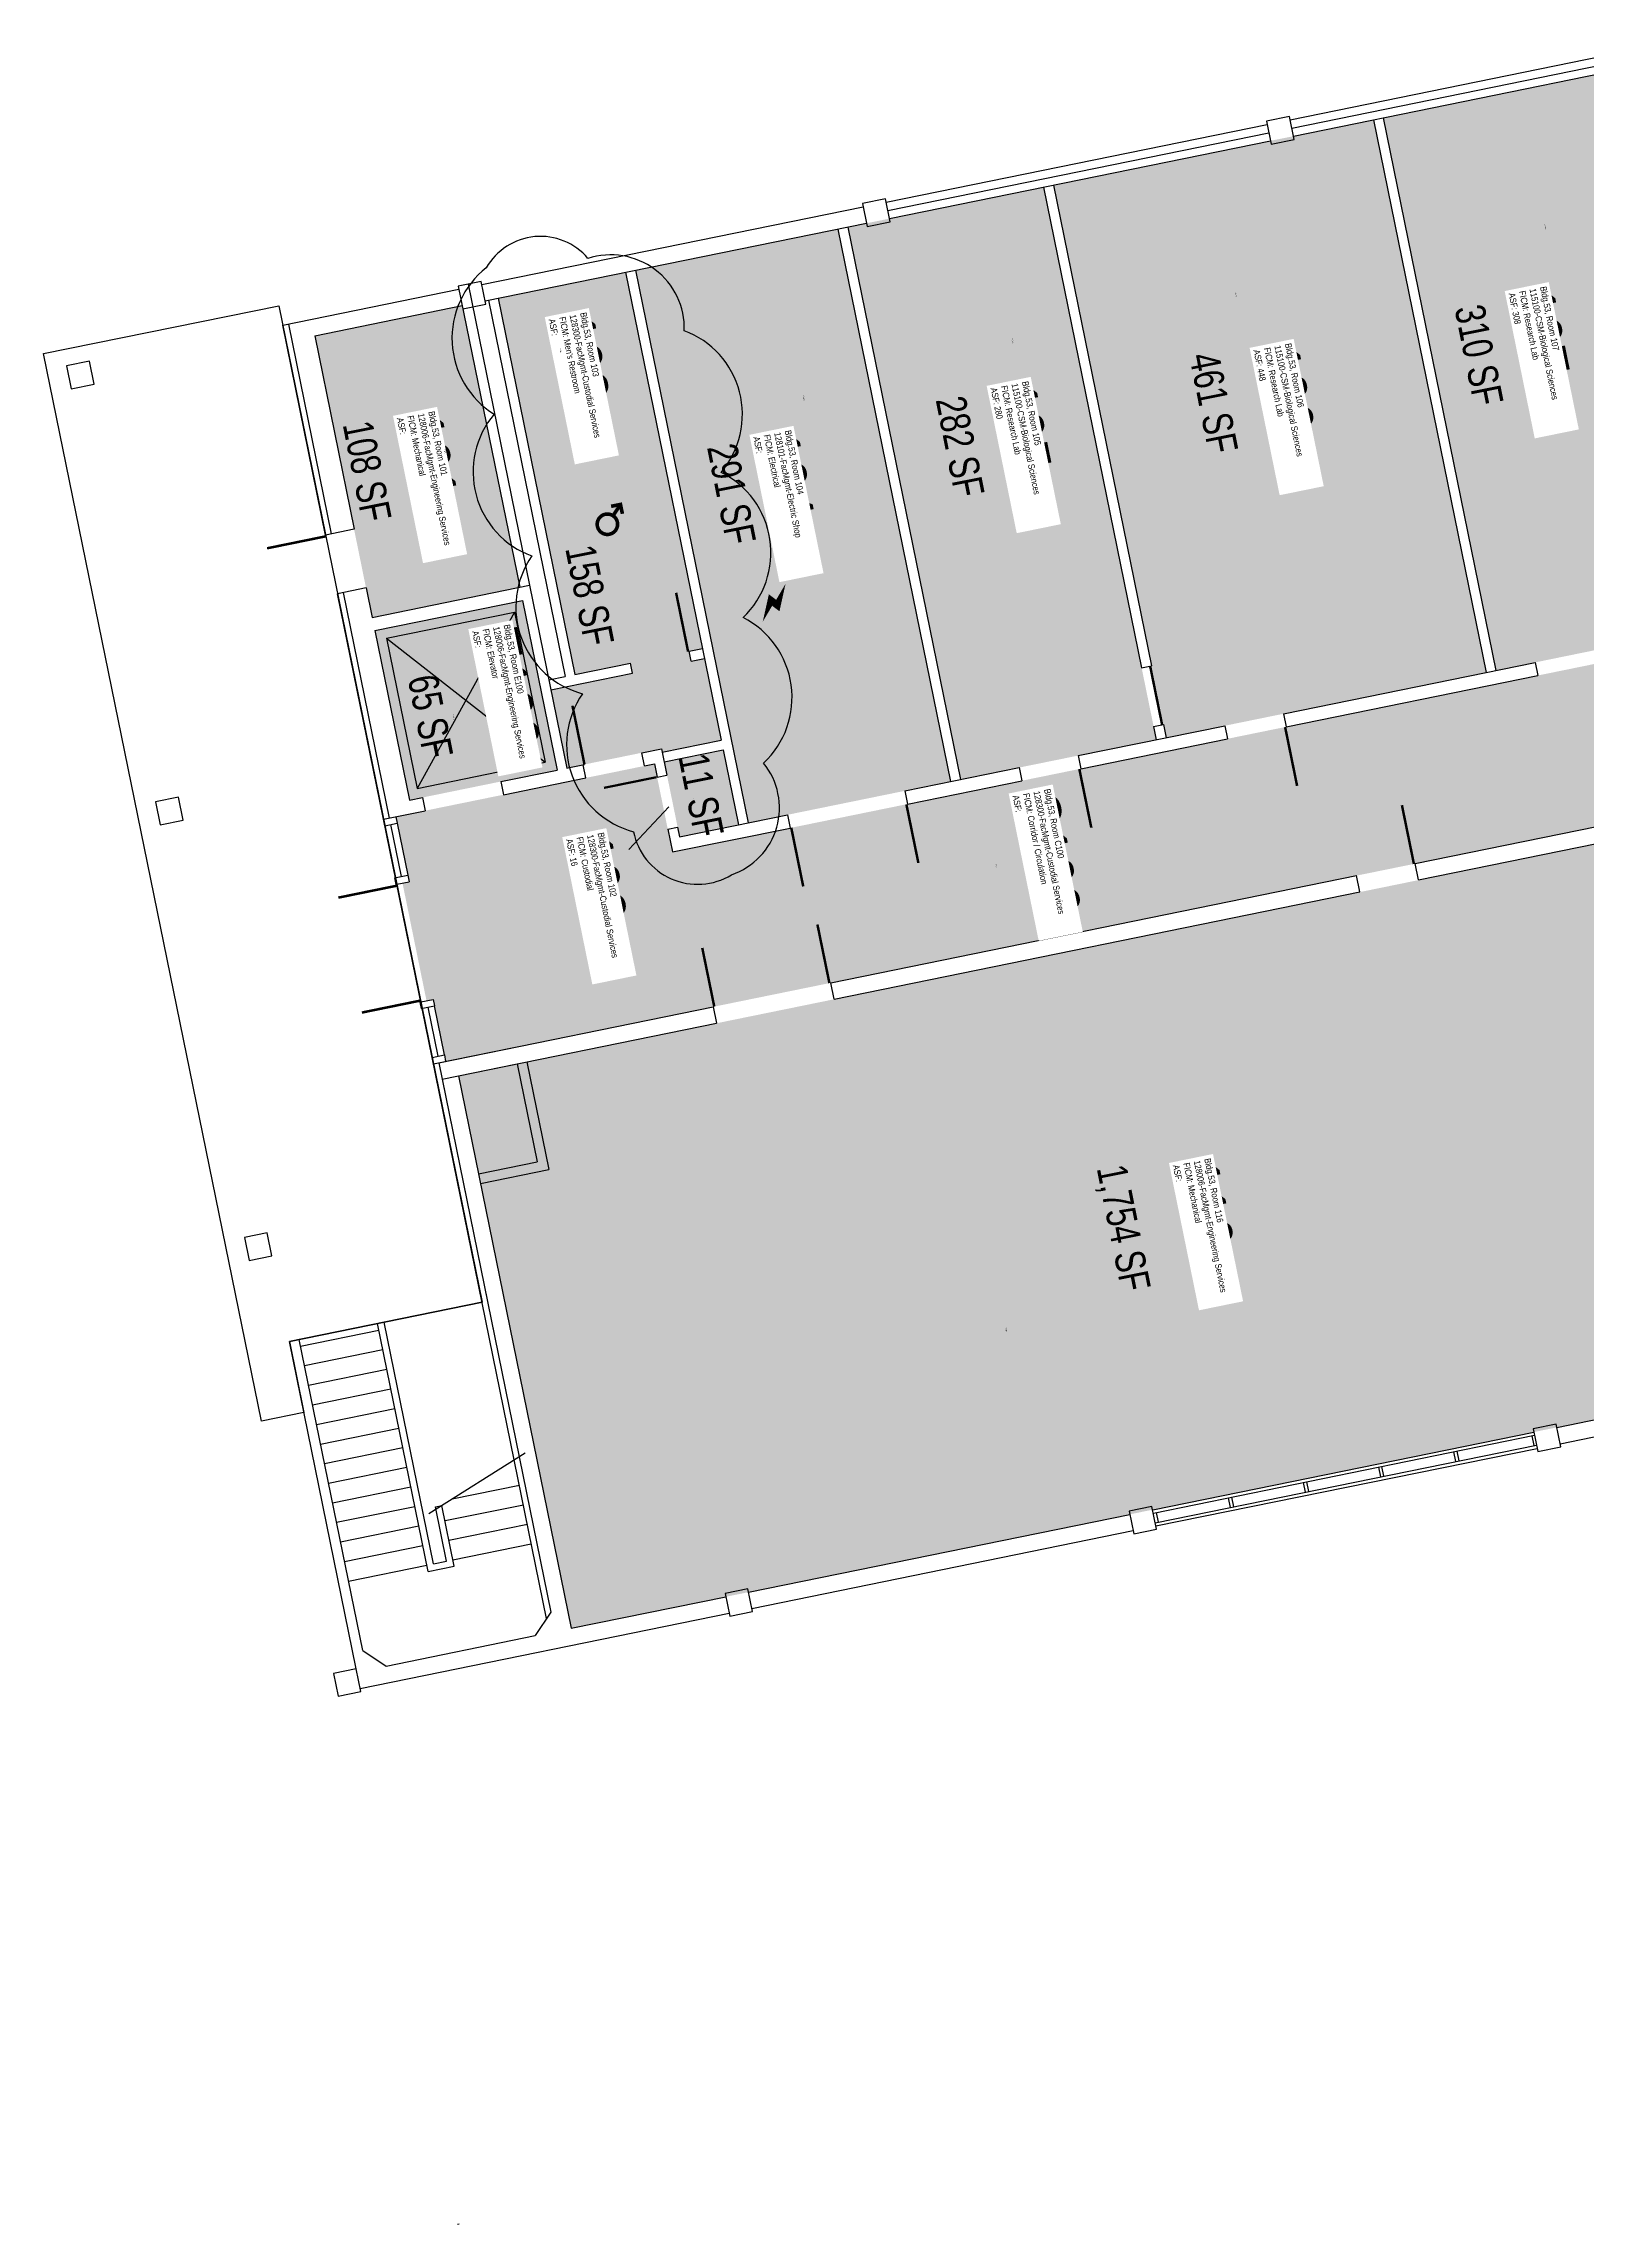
# Model space of a CAD drawing. Header units: inches. Extents: x 69216004 to 69218368, y 27679931 to 27681481.
# Drawn here: x 69216004 to 69216930, y 27679931 to 27681240 of the extents above; entities that cross this region are included whole.
import ezdxf
from ezdxf.enums import TextEntityAlignment as Align

# ---------------------------------------------------------------- set-up
doc = ezdxf.new("R2010")
doc.units = ezdxf.units.IN
doc.header["$LTSCALE"] = 10
doc.header["$MEASUREMENT"] = 0
doc.layers.get('0').update_dxf_attribs({"linetype": 'CONTINUOUS'})
for name, color, linetype in [('A-DOOR', 2, 'CONTINUOUS'), ('A-FLOR', 3, 'CONTINUOUS'), ('A-GLAZ', 1, 'CONTINUOUS'), ('A-IDEN-ICON', 4, 'CONTINUOUS'), ('A-IDEN-RNUM', 7, 'CONTINUOUS'), ('A-IDEN-SNUM', 4, 'CONTINUOUS'), ('A-IDEN-VNUM', 4, 'CONTINUOUS'), ('A-ROOF', 2, 'CONTINUOUS'), ('A-WALL', 5, 'CONTINUOUS'), ('AREA-TEXT', 3, 'CONTINUOUS'), ('Rooms-Category-Color', 7, 'CONTINUOUS'), ('Rooms-College-Color', 7, 'CONTINUOUS'), ('Rooms-Department-Color', 7, 'CONTINUOUS'), ('Rooms-Division-Color', 7, 'CONTINUOUS'), ('Rooms-Information', 7, 'CONTINUOUS')]:
    doc.layers.add(name, color=color, linetype=linetype)
doc.layers.add('A-REV', color=1, linetype='CONTINUOUS', true_color=0xff0000)
doc.styles.add('CP_AREA', font='arial.ttf', dxfattribs={"height": 15})
doc.styles.add('CP_ROOMSNUMBER', font='arial.ttf', dxfattribs={"height": 1})
doc.styles.add('CP_ROOMVNUMBER', font='arial.ttf', dxfattribs={"width": 0.85, "height": 0.075})

# ---------------------------------------------------------------- blocks, each defined once
blk = doc.blocks.new('CPMEN')
at = {"color": 0, "linetype": 'ByBlock', "const_width": 0.015}
blk.add_lwpolyline([(-0.0575, -0.02, 1), (0.0275, -0.02, 1)], format="xyb", close=True, dxfattribs=at)
for points in [[(0.055, 0.01), (0.055, 0.05), (0.015, 0.05)], [(0.0151, 0.0101), (0.055, 0.05)]]:
    blk.add_lwpolyline(points, dxfattribs=at)
blk = doc.blocks.new('CPELECT')
at = {"color": 0, "linetype": 'ByBlock'}
blk.add_lwpolyline([(0.0623, 0.0629, 0, 0.03, 0), (0.0105, -0.0168, 0.03, 0.03, 0), (-0.0105, 0.0068, 0.03, 0, 0), (-0.0623, -0.0729, 0.03, 0, 0)], format="xyseb", dxfattribs=at)

msp = doc.modelspace()

# ---------------------------------------------------------------- hatches: boundary and pattern name
at = {"layer": 'Rooms-Category-Color', "true_color": 0xe3f498}
for points in [[(69216937.1, 27681222.1), (69216807.7, 27681195.7), (69216875.4, 27680864), (69217004.7, 27680890.4)], [(69216801.9, 27681194.5), (69216753.9, 27681184.7), (69216740.1, 27681181.9), (69216609.8, 27681155.3), (69216677.5, 27680823.6), (69216869.5, 27680862.8)], [(69216603.9, 27681154.1), (69216511.4, 27681135.2), (69216497.6, 27681132.4), (69216486.4, 27681130.1), (69216554, 27680798.5), (69216671.6, 27680822.4)]]:
    msp.add_hatch(color=61, dxfattribs=at).paths.add_polyline_path(points)
at = {"layer": 'Rooms-Category-Color', "true_color": 0xadadad}
for points in [[(69216480.5, 27681128.9), (69216359, 27681104.2), (69216426.6, 27680772.5), (69216548.1, 27680797.3)], [(69218097.3, 27681105), (69217935.2, 27681072), (69216381.2, 27680755), (69216372, 27680800), (69216370.4, 27680807.9), (69216356.3, 27680805), (69216232.8, 27680779.8), (69216215.1, 27680776.2), (69216215.9, 27680772.3), (69216222.3, 27680741), (69216223.1, 27680737.1), (69216219.2, 27680736.3), (69216233.6, 27680665.7), (69216237.5, 27680666.5), (69216238.3, 27680662.6), (69216244.3, 27680633.2), (69216245.1, 27680629.3), (69218116.4, 27681011)], [(69216400.4, 27680871.2), (69216392.5, 27680869.6), (69216391.3, 27680875.5), (69216399.2, 27680877.1), (69216353.1, 27681103), (69216276.7, 27681087.4), (69216322.7, 27680861.5), (69216356, 27680868.3), (69216357.2, 27680862.4), (69216308.3, 27680852.4), (69216317.9, 27680805.4), (69216319.4, 27680805.7), (69216374.7, 27680817), (69216375.1, 27680815), (69216410.4, 27680822.2)], [(69216255.1, 27681083), (69216166.5, 27681064.9), (69216200.9, 27680895.8), (69216289.6, 27680913.9)], [(69216291.2, 27680906), (69216202.6, 27680887.9), (69216223.3, 27680786.1), (69216231.2, 27680787.7), (69216312, 27680804.2)], [(69216376.3, 27680809.1), (69216411.6, 27680816.3), (69216420.8, 27680771.3), (69216385.5, 27680764.1)], [(69216983.8, 27680769.7), (69216252.8, 27680620.6), (69216320.4, 27680289), (69216413.2, 27680307.9), (69216426.9, 27680310.7), (69216655.7, 27680357.4), (69216669.5, 27680360.2), (69216898.2, 27680406.8), (69216912, 27680409.6), (69217051.4, 27680438.1)]]:
    msp.add_hatch(color=253, dxfattribs=at).paths.add_polyline_path(points)
at = {"layer": 'Rooms-College-Color', "true_color": 0xffe090}
for points in [[(69216937.1, 27681222.1), (69216807.7, 27681195.7), (69216875.4, 27680864), (69217004.7, 27680890.4)], [(69216801.9, 27681194.5), (69216753.9, 27681184.7), (69216740.1, 27681181.9), (69216609.8, 27681155.3), (69216677.5, 27680823.6), (69216869.5, 27680862.8)], [(69216603.9, 27681154.1), (69216511.4, 27681135.2), (69216497.6, 27681132.4), (69216486.4, 27681130.1), (69216554, 27680798.5), (69216671.6, 27680822.4)], [(69216376.3, 27680809.1), (69216411.6, 27680816.3), (69216420.8, 27680771.3), (69216385.5, 27680764.1)]]:
    msp.add_hatch(color=41, dxfattribs=at).paths.add_polyline_path(points)
at = {"layer": 'Rooms-College-Color', "true_color": 0xadadad}
for points in [[(69216480.5, 27681128.9), (69216359, 27681104.2), (69216426.6, 27680772.5), (69216548.1, 27680797.3)], [(69218097.3, 27681105), (69217935.2, 27681072), (69216381.2, 27680755), (69216372, 27680800), (69216370.4, 27680807.9), (69216356.3, 27680805), (69216232.8, 27680779.8), (69216215.1, 27680776.2), (69216215.9, 27680772.3), (69216222.3, 27680741), (69216223.1, 27680737.1), (69216219.2, 27680736.3), (69216233.6, 27680665.7), (69216237.5, 27680666.5), (69216238.3, 27680662.6), (69216244.3, 27680633.2), (69216245.1, 27680629.3), (69218116.4, 27681011)], [(69216400.4, 27680871.2), (69216392.5, 27680869.6), (69216391.3, 27680875.5), (69216399.2, 27680877.1), (69216353.1, 27681103), (69216276.7, 27681087.4), (69216322.7, 27680861.5), (69216356, 27680868.3), (69216357.2, 27680862.4), (69216308.3, 27680852.4), (69216317.9, 27680805.4), (69216319.4, 27680805.7), (69216374.7, 27680817), (69216375.1, 27680815), (69216410.4, 27680822.2)], [(69216255.1, 27681083), (69216166.5, 27681064.9), (69216200.9, 27680895.8), (69216289.6, 27680913.9)], [(69216291.2, 27680906), (69216202.6, 27680887.9), (69216223.3, 27680786.1), (69216231.2, 27680787.7), (69216312, 27680804.2)], [(69216983.8, 27680769.7), (69216252.8, 27680620.6), (69216320.4, 27680289), (69216413.2, 27680307.9), (69216426.9, 27680310.7), (69216655.7, 27680357.4), (69216669.5, 27680360.2), (69216898.2, 27680406.8), (69216912, 27680409.6), (69217051.4, 27680438.1)]]:
    msp.add_hatch(color=253, dxfattribs=at).paths.add_polyline_path(points)
at = {"layer": 'Rooms-Department-Color', "true_color": 0xffe090}
for points in [[(69216937.1, 27681222.1), (69216807.7, 27681195.7), (69216875.4, 27680864), (69217004.7, 27680890.4)], [(69216801.9, 27681194.5), (69216753.9, 27681184.7), (69216740.1, 27681181.9), (69216609.8, 27681155.3), (69216677.5, 27680823.6), (69216869.5, 27680862.8)], [(69216603.9, 27681154.1), (69216511.4, 27681135.2), (69216497.6, 27681132.4), (69216486.4, 27681130.1), (69216554, 27680798.5), (69216671.6, 27680822.4)]]:
    msp.add_hatch(color=41, dxfattribs=at).paths.add_polyline_path(points)
at = {"layer": 'Rooms-Department-Color', "true_color": 0xacacac}
for points in [[(69216480.5, 27681128.9), (69216359, 27681104.2), (69216426.6, 27680772.5), (69216548.1, 27680797.3)], [(69218097.3, 27681105), (69217935.2, 27681072), (69216381.2, 27680755), (69216372, 27680800), (69216370.4, 27680807.9), (69216356.3, 27680805), (69216232.8, 27680779.8), (69216215.1, 27680776.2), (69216215.9, 27680772.3), (69216222.3, 27680741), (69216223.1, 27680737.1), (69216219.2, 27680736.3), (69216233.6, 27680665.7), (69216237.5, 27680666.5), (69216238.3, 27680662.6), (69216244.3, 27680633.2), (69216245.1, 27680629.3), (69218116.4, 27681011)], [(69216400.4, 27680871.2), (69216392.5, 27680869.6), (69216391.3, 27680875.5), (69216399.2, 27680877.1), (69216353.1, 27681103), (69216276.7, 27681087.4), (69216322.7, 27680861.5), (69216356, 27680868.3), (69216357.2, 27680862.4), (69216308.3, 27680852.4), (69216317.9, 27680805.4), (69216319.4, 27680805.7), (69216374.7, 27680817), (69216375.1, 27680815), (69216410.4, 27680822.2)], [(69216255.1, 27681083), (69216166.5, 27681064.9), (69216200.9, 27680895.8), (69216289.6, 27680913.9)], [(69216291.2, 27680906), (69216202.6, 27680887.9), (69216223.3, 27680786.1), (69216231.2, 27680787.7), (69216312, 27680804.2)], [(69216376.3, 27680809.1), (69216411.6, 27680816.3), (69216420.8, 27680771.3), (69216385.5, 27680764.1)], [(69216983.8, 27680769.7), (69216252.8, 27680620.6), (69216320.4, 27680289), (69216413.2, 27680307.9), (69216426.9, 27680310.7), (69216655.7, 27680357.4), (69216669.5, 27680360.2), (69216898.2, 27680406.8), (69216912, 27680409.6), (69217051.4, 27680438.1)]]:
    msp.add_hatch(color=253, dxfattribs=at).paths.add_polyline_path(points)
at = {"layer": 'Rooms-Division-Color', "true_color": 0xffe090}
for points in [[(69216937.1, 27681222.1), (69216807.7, 27681195.7), (69216875.4, 27680864), (69217004.7, 27680890.4)], [(69216801.9, 27681194.5), (69216753.9, 27681184.7), (69216740.1, 27681181.9), (69216609.8, 27681155.3), (69216677.5, 27680823.6), (69216869.5, 27680862.8)], [(69216603.9, 27681154.1), (69216511.4, 27681135.2), (69216497.6, 27681132.4), (69216486.4, 27681130.1), (69216554, 27680798.5), (69216671.6, 27680822.4)]]:
    msp.add_hatch(color=41, dxfattribs=at).paths.add_polyline_path(points)
at = {"layer": 'Rooms-Division-Color', "true_color": 0xadadad}
for points in [[(69216480.5, 27681128.9), (69216359, 27681104.2), (69216426.6, 27680772.5), (69216548.1, 27680797.3)], [(69218097.3, 27681105), (69217935.2, 27681072), (69216381.2, 27680755), (69216372, 27680800), (69216370.4, 27680807.9), (69216356.3, 27680805), (69216232.8, 27680779.8), (69216215.1, 27680776.2), (69216215.9, 27680772.3), (69216222.3, 27680741), (69216223.1, 27680737.1), (69216219.2, 27680736.3), (69216233.6, 27680665.7), (69216237.5, 27680666.5), (69216238.3, 27680662.6), (69216244.3, 27680633.2), (69216245.1, 27680629.3), (69218116.4, 27681011)], [(69216400.4, 27680871.2), (69216392.5, 27680869.6), (69216391.3, 27680875.5), (69216399.2, 27680877.1), (69216353.1, 27681103), (69216276.7, 27681087.4), (69216322.7, 27680861.5), (69216356, 27680868.3), (69216357.2, 27680862.4), (69216308.3, 27680852.4), (69216317.9, 27680805.4), (69216319.4, 27680805.7), (69216374.7, 27680817), (69216375.1, 27680815), (69216410.4, 27680822.2)], [(69216255.1, 27681083), (69216166.5, 27681064.9), (69216200.9, 27680895.8), (69216289.6, 27680913.9)], [(69216291.2, 27680906), (69216202.6, 27680887.9), (69216223.3, 27680786.1), (69216231.2, 27680787.7), (69216312, 27680804.2)], [(69216376.3, 27680809.1), (69216411.6, 27680816.3), (69216420.8, 27680771.3), (69216385.5, 27680764.1)], [(69216983.8, 27680769.7), (69216252.8, 27680620.6), (69216320.4, 27680289), (69216413.2, 27680307.9), (69216426.9, 27680310.7), (69216655.7, 27680357.4), (69216669.5, 27680360.2), (69216898.2, 27680406.8), (69216912, 27680409.6), (69217051.4, 27680438.1)]]:
    msp.add_hatch(color=253, dxfattribs=at).paths.add_polyline_path(points)

# ---------------------------------------------------------------- linework, layer by layer
at = {"layer": 'A-DOOR'}
for points in [[(69216173.2, 27680944.5, 1.5, 1.5, 0), (69216137.9, 27680937.3, 0, 0, 0), (69216137.8, 27680938, 0, 0, 0.414214), (69216180.2, 27680910, 0, 0, 0.414214)], [(69216390.6, 27680875.3, 1.5, 1.5, 0), (69216383.4, 27680910.6, 0, 0, 0), (69216384.1, 27680910.8, 0, 0, 0.414214), (69216356, 27680868.3, 0, 0, 0.414214)], [(69216675.1, 27680831.3, 1.5, 1.5, 0), (69216667.9, 27680866.6, 0, 0, 0), (69216668.7, 27680866.8, 0, 0, 0)], [(69216935.1, 27680868, 1.5, 1.5, 0), (69216942.3, 27680832.7, 0, 0, 0), (69216943, 27680832.9, 0, 0, -0.414214), (69216900.5, 27680860.9, 0, 0, -0.414214)], [(69216328.4, 27680807.6, 1.5, 1.5, 0), (69216321.2, 27680842.8, 0, 0, 0), (69216320.4, 27680842.7, 0, 0, -0.414214), (69216362.9, 27680814.6, 0, 0, -0.414214)], [(69216748.9, 27680830, 1.5, 1.5, 0), (69216756.1, 27680794.7, 0, 0, 0), (69216756.8, 27680794.9, 0, 0, -0.414214), (69216714.4, 27680823, 0, 0, -0.414214)], [(69216371.6, 27680799.9, 1.34, 1.34, 0), (69216340.1, 27680793.5, 0, 0, 0), (69216340, 27680794.1, 0, 0, 0.414214), (69216377.9, 27680769.1, 0, 0, 0.414214)], [(69216625.4, 27680804.8, 1.5, 1.5, 0), (69216632.6, 27680769.6, 0, 0, 0), (69216633.4, 27680769.7, 0, 0, -0.414214), (69216590.9, 27680797.8, 0, 0, -0.414214)], [(69216521.6, 27680783.6, 1.5, 1.5, 0), (69216528.8, 27680748.4, 0, 0, 0), (69216529.5, 27680748.5, 0, 0, -0.414214), (69216487, 27680776.6, 0, 0, -0.414214)], [(69216826.2, 27680747.8, 1.5, 1.5, 0), (69216819, 27680783.1, 0, 0, 0), (69216819.7, 27680783.2, 0, 0, 0.414214), (69216791.7, 27680740.8, 0, 0, 0.414214)], [(69216452.5, 27680769.6, 1.5, 1.5, 0), (69216459.7, 27680734.3, 0, 0, 0), (69216459, 27680734.1, 0, 0, 0.414214), (69216487, 27680776.6, 0, 0, 0.414214)], [(69216216, 27680734.8, 1.5, 1.5, 0), (69216180.7, 27680727.6, 0, 0, 0), (69216180.5, 27680728.4, 0, 0, 0.414214), (69216223, 27680700.3, 0, 0, 0.414214)], [(69216475.4, 27680676.3, 1.5, 1.5, 0), (69216468.2, 27680711.5, 0, 0, 0), (69216469, 27680711.7, 0, 0, 0.414214), (69216440.9, 27680669.2, 0, 0, 0.414214)], [(69216230, 27680665.8, 1.5, 1.5, 0), (69216194.8, 27680658.6, 0, 0, 0), (69216194.9, 27680657.8, 0, 0, -0.414214), (69216223, 27680700.3, 0, 0, -0.414214)], [(69216406.3, 27680662.2, 1.5, 1.5, 0), (69216399.1, 27680697.4, 0, 0, 0), (69216398.4, 27680697.3, 0, 0, -0.414214), (69216440.9, 27680669.2, 0, 0, -0.414214)]]:
    msp.add_lwpolyline(points, format="xyseb", dxfattribs=at)
at = {"layer": 'A-FLOR'}
for p, q in [((69216209.6, 27680883.3), (69216286.5, 27680899)), ((69216286.5, 27680899), (69216228, 27680793.2)), ((69216286.5, 27680899), (69216304.9, 27680808.9)), ((69216209.6, 27680883.3), (69216228, 27680793.2)), ((69216209.6, 27680883.3), (69216304.9, 27680808.9)), ((69216228, 27680793.2), (69216304.9, 27680808.9)), ((69216158, 27680458.4), (69216205, 27680468)), ((69216160.4, 27680446.7), (69216207.4, 27680456.3)), ((69216162.8, 27680434.9), (69216209.8, 27680444.5)), ((69216165.2, 27680423.1), (69216212.2, 27680432.7)), ((69216167.6, 27680411.4), (69216214.6, 27680421)), ((69216170, 27680399.6), (69216217, 27680409.2)), ((69216172.4, 27680387.9), (69216219.4, 27680397.5)), ((69216235, 27680357.9), (69216292.8, 27680394.4)), ((69216174.8, 27680376.1), (69216221.8, 27680385.7)), ((69216177.2, 27680364.4), (69216224.2, 27680373.9)), ((69216244.7, 27680353.6), (69216291.8, 27680363.2)), ((69216249.1, 27680366.8), (69216289.4, 27680375)), ((69216179.6, 27680352.6), (69216226.6, 27680362.2)), ((69216182, 27680340.8), (69216229, 27680350.4)), ((69216247.1, 27680341.9), (69216294.2, 27680351.5)), ((69216184.4, 27680329.1), (69216231.4, 27680338.7)), ((69216249.5, 27680330.1), (69216296.5, 27680339.7)), ((69216186.8, 27680317.3), (69216233.8, 27680326.9))]:
    msp.add_line(p, q, dxfattribs=at)
at = {"layer": 'A-GLAZ'}
for p, q in [((69216751.9, 27681194.5), (69216976.2, 27681240.3)), ((69216752.9, 27681189.6), (69216977.2, 27681235.4)), ((69216753.9, 27681184.7), (69216978.2, 27681230.5)), ((69216509.4, 27681145), (69216738.1, 27681191.7)), ((69216510.4, 27681140.1), (69216739.1, 27681186.8)), ((69216511.4, 27681135.2), (69216740.1, 27681181.9)), ((69216208.6, 27680770.8), (69216215.9, 27680772.3)), ((69216208.6, 27680770.8), (69216215, 27680739.5)), ((69216212, 27680771.5), (69216218.4, 27680740.2)), ((69216215.1, 27680776.2), (69216215.9, 27680772.3)), ((69216215.9, 27680772.3), (69216222.3, 27680741)), ((69216214.4, 27680739.4), (69216222.3, 27680741)), ((69216214.4, 27680739.4), (69216215.2, 27680735.4)), ((69216215.8, 27680735.6), (69216223.1, 27680737.1)), ((69216222.3, 27680741), (69216223.1, 27680737.1)), ((69216229.6, 27680664.9), (69216230.4, 27680661)), ((69216230.2, 27680665), (69216237.5, 27680666.5)), ((69216237.5, 27680666.5), (69216238.3, 27680662.6)), ((69216230.4, 27680661), (69216238.3, 27680662.6)), ((69216231, 27680661.1), (69216237, 27680631.7)), ((69216234.4, 27680661.8), (69216240.4, 27680632.4)), ((69216244.3, 27680633.2), (69216238.3, 27680662.6)), ((69216237, 27680631.7), (69216244.3, 27680633.2)), ((69216244.3, 27680633.2), (69216245.1, 27680629.3))]:
    msp.add_line(p, q, dxfattribs=at)
at = {"layer": 'A-IDEN-VNUM'}
msp.add_lwpolyline([(69216355, 27680756.4), (69216379.1, 27680782.1)], dxfattribs=at)
at = {"layer": 'A-REV'}
msp.add_lwpolyline([(69216269.5, 27681105.7, 0.520567), (69216274.2, 27681017.8, 0.520567), (69216296.8, 27680932.7, 0.520567), (69216327.3, 27680850, 0.520567), (69216357.8, 27680767.2, 0.520567), (69216416.7, 27680741.3, 0.520567), (69216435.9, 27680808.4, 0.520567), (69216423.6, 27680895.7, 0.520567), (69216410.4, 27680982.9, 0.520567), (69216388.3, 27681067.9, 0.520567), (69216330.5, 27681111.3, 0.520567)], format="xyb", close=True, dxfattribs=at)
at = {"layer": 'A-ROOF'}
msp.add_lwpolyline([(69216267, 27680484.7), (69216151.3, 27680461.1), (69216160, 27680418.6), (69216134.5, 27680413.4), (69216003.8, 27681054.2), (69216144.9, 27681082.9)], close=True, dxfattribs=at)
at = {"layer": 'A-WALL'}
for p, q in [((69216751.5, 27681196.5), (69216737.7, 27681193.7)), ((69216737.7, 27681193.7), (69216740.5, 27681179.9)), ((69216754.3, 27681182.7), (69216751.5, 27681196.5)), ((69216801.9, 27681194.5), (69216869.5, 27680862.8)), ((69216807.7, 27681195.7), (69216875.4, 27680864)), ((69216740.5, 27681179.9), (69216754.3, 27681182.7)), ((69216603.9, 27681154.1), (69216662.8, 27680865.6)), ((69216609.8, 27681155.3), (69216668.7, 27680866.8)), ((69216266.8, 27681095.6), (69216495.6, 27681142.2)), ((69216509, 27681147), (69216495.2, 27681144.2)), ((69216495.2, 27681144.2), (69216498, 27681130.5)), ((69216511.8, 27681133.3), (69216509, 27681147)), ((69216268.8, 27681085.8), (69216497.6, 27681132.4)), ((69216480.5, 27681128.9), (69216548.1, 27680797.3)), ((69216486.4, 27681130.1), (69216554, 27680798.5)), ((69216498, 27681130.5), (69216511.8, 27681133.3)), ((69216266.4, 27681097.5), (69216252.7, 27681094.7)), ((69216269.2, 27681083.8), (69216266.4, 27681097.5)), ((69216353.1, 27681103), (69216410.4, 27680822.2)), ((69216359, 27681104.2), (69216426.6, 27680772.5)), ((69216147.3, 27681071.2), (69216253.1, 27681092.8)), ((69216252.7, 27681094.7), (69216289.6, 27680913.9)), ((69216255.5, 27681081), (69216269.2, 27681083.8)), ((69216258.6, 27681095.9), (69216295.5, 27680915.1)), ((69216270.8, 27681086.2), (69216316.9, 27680860.3)), ((69216276.7, 27681087.4), (69216322.7, 27680861.5)), ((69216173, 27680945.2), (69216147.3, 27681071.2)), ((69216150.7, 27681071.9), (69216176.4, 27680945.9)), ((69216166.5, 27681064.9), (69216255.1, 27681083)), ((69216166.5, 27681064.9), (69216190.2, 27680948.7)), ((69216031.3, 27681049.6), (69216017.6, 27681046.8)), ((69216017.6, 27681046.8), (69216020.4, 27681033)), ((69216034.1, 27681035.8), (69216031.3, 27681049.6)), ((69216020.4, 27681033), (69216034.1, 27681035.8)), ((69216190.2, 27680948.7), (69216173, 27680945.2)), ((69216197.3, 27680913.5), (69216180.2, 27680910)), ((69216197.3, 27680913.5), (69216200.9, 27680895.8)), ((69216200.9, 27680895.8), (69216295.5, 27680915.1)), ((69216295.5, 27680915.1), (69216317.9, 27680805.4)), ((69216237, 27680631.7), (69216180.2, 27680910)), ((69216183.6, 27680910.7), (69216211.2, 27680775.4)), ((69216202.6, 27680887.9), (69216291.2, 27680906)), ((69216291.2, 27680906), (69216312, 27680804.2)), ((69216202.6, 27680887.9), (69216223.3, 27680786.1)), ((69216391.3, 27680875.5), (69216399.2, 27680877.1)), ((69216392.5, 27680869.6), (69216391.3, 27680875.5)), ((69216308.3, 27680852.4), (69216357.2, 27680862.4)), ((69216322.7, 27680861.5), (69216356, 27680868.3)), ((69216357.2, 27680862.4), (69216356, 27680868.3)), ((69216392.5, 27680869.6), (69216400.4, 27680871.2)), ((69216662.8, 27680865.6), (69216668.7, 27680866.8)), ((69216748, 27680838), (69216898.9, 27680868.8)), ((69216749.6, 27680830.2), (69216900.5, 27680860.9)), ((69216826.9, 27680748), (69217392.3, 27680863.3)), ((69216898.9, 27680868.8), (69216900.5, 27680860.9)), ((69216307.1, 27680858.3), (69216316.9, 27680860.3)), ((69216828.9, 27680738.2), (69217394.3, 27680853.5)), ((69216748, 27680838), (69216749.6, 27680830.2)), ((69216375.1, 27680815), (69216410.4, 27680822.2)), ((69216624.6, 27680812.9), (69216712.7, 27680830.8)), ((69216626.2, 27680805), (69216714.4, 27680823)), ((69216670, 27680830.3), (69216675.9, 27680831.5)), ((69216670, 27680830.3), (69216671.6, 27680822.4)), ((69216675.9, 27680831.5), (69216677.5, 27680823.6)), ((69216712.7, 27680830.8), (69216714.4, 27680823)), ((69216362.9, 27680814.6), (69216374.7, 27680817)), ((69216364.5, 27680806.7), (69216362.9, 27680814.6)), ((69216374.7, 27680817), (69216377.9, 27680801.2)), ((69216376.3, 27680809.1), (69216411.6, 27680816.3)), ((69216411.6, 27680816.3), (69216420.8, 27680771.3)), ((69216624.6, 27680812.9), (69216626.2, 27680805)), ((69216278.2, 27680797.3), (69216312, 27680804.2)), ((69216278.2, 27680797.3), (69216279.8, 27680789.4)), ((69216279.8, 27680789.4), (69216329.2, 27680799.5)), ((69216317.9, 27680805.4), (69216319.4, 27680805.7)), ((69216319.4, 27680805.7), (69216328.4, 27680807.6)), ((69216329.2, 27680799.5), (69216327.6, 27680807.4)), ((69216364.5, 27680806.7), (69216370.4, 27680807.9)), ((69216370.4, 27680807.9), (69216372, 27680800)), ((69216372, 27680800), (69216377.9, 27680801.2)), ((69216520.7, 27680791.7), (69216589.3, 27680805.7)), ((69216522.3, 27680783.8), (69216590.9, 27680797.8)), ((69216589.3, 27680805.7), (69216590.9, 27680797.8)), ((69216084.7, 27680787.9), (69216070.9, 27680785.1)), ((69216070.9, 27680785.1), (69216073.7, 27680771.4)), ((69216087.5, 27680774.2), (69216084.7, 27680787.9)), ((69216223.3, 27680786.1), (69216231.2, 27680787.7)), ((69216231.2, 27680787.7), (69216232.8, 27680779.8)), ((69216520.7, 27680791.7), (69216522.3, 27680783.8)), ((69216073.7, 27680771.4), (69216087.5, 27680774.2)), ((69216207.8, 27680774.8), (69216232.8, 27680779.8)), ((69216378.4, 27680768.7), (69216384.3, 27680769.9)), ((69216381.2, 27680755), (69216451.8, 27680769.4)), ((69216384.3, 27680769.9), (69216385.5, 27680764.1)), ((69216385.5, 27680764.1), (69216450.2, 27680777.3)), ((69216450.2, 27680777.3), (69216451.8, 27680769.4)), ((69216378.4, 27680768.7), (69216381.2, 27680755)), ((69216828.9, 27680738.2), (69216826.9, 27680748)), ((69216476.2, 27680676.4), (69216791.7, 27680740.8)), ((69216478.2, 27680666.6), (69216793.7, 27680731)), ((69216793.7, 27680731), (69216791.7, 27680740.8)), ((69216478.2, 27680666.6), (69216476.2, 27680676.4)), ((69216241, 27680628.4), (69216405.6, 27680662)), ((69216243, 27680618.6), (69216407.6, 27680652.2)), ((69216405.6, 27680662), (69216407.6, 27680652.2)), ((69216305.7, 27680294.9), (69216237, 27680631.7)), ((69216237.8, 27680627.8), (69216285.1, 27680637.4)), ((69216241, 27680628.4), (69216308.2, 27680298.7)), ((69216252.8, 27680620.6), (69216287.1, 27680627.6)), ((69216288.1, 27680627.8), (69216300.1, 27680569)), ((69216293.9, 27680629), (69216307.1, 27680564.4)), ((69216243, 27680618.6), (69216308.2, 27680298.7)), ((69216252.8, 27680620.6), (69216320.4, 27680289)), ((69216264.8, 27680561.8), (69216300.1, 27680569)), ((69216266, 27680556), (69216307.1, 27680564.4)), ((69216138, 27680526.3), (69216124.3, 27680523.5)), ((69216124.3, 27680523.5), (69216127.1, 27680509.8)), ((69216140.8, 27680512.6), (69216138, 27680526.3)), ((69216127.1, 27680509.8), (69216140.8, 27680512.6)), ((69216151.3, 27680461.1), (69216267, 27680484.7)), ((69216204.2, 27680471.9), (69216208.1, 27680472.7)), ((69216234.6, 27680323), (69216204.2, 27680471.9)), ((69216237.7, 27680327.7), (69216208.1, 27680472.7)), ((69216191.4, 27680264.7), (69216151.3, 27680461.1)), ((69216195.3, 27680275.7), (69216157.2, 27680462.3)), ((69216912, 27680409.6), (69217136.3, 27680455.4)), ((69216914, 27680399.8), (69217138.3, 27680445.6)), ((69216669.5, 27680360.2), (69216898.2, 27680406.8)), ((69216669.9, 27680358.2), (69216898.6, 27680404.9)), ((69216898.4, 27680398.7), (69216897.2, 27680404.6)), ((69216911.5, 27680411.6), (69216897.8, 27680408.8)), ((69216897.8, 27680408.8), (69216900.6, 27680395.1)), ((69216914.3, 27680397.9), (69216911.5, 27680411.6)), ((69216671, 27680352.3), (69216899.8, 27680399)), ((69216671.4, 27680350.4), (69216900.2, 27680397)), ((69216851.3, 27680389.1), (69216850.1, 27680395)), ((69216853.3, 27680389.5), (69216852.1, 27680395.4)), ((69216900.6, 27680395.1), (69216914.3, 27680397.9)), ((69216761.2, 27680370.7), (69216760, 27680376.6)), ((69216763.2, 27680371.1), (69216762, 27680377)), ((69216806.3, 27680379.9), (69216805.1, 27680385.8)), ((69216808.2, 27680380.3), (69216807, 27680386.2)), ((69216716.1, 27680361.5), (69216714.9, 27680367.4)), ((69216718.1, 27680361.9), (69216716.9, 27680367.8)), ((69216238.9, 27680362), (69216242.8, 27680362.8)), ((69216245.6, 27680329.3), (69216238.9, 27680362)), ((69216250.3, 27680326.2), (69216242.8, 27680362.8)), ((69216426.9, 27680310.7), (69216655.7, 27680357.4)), ((69216669, 27680362.2), (69216655.3, 27680359.4)), ((69216655.3, 27680359.4), (69216658.1, 27680345.6)), ((69216671.8, 27680348.4), (69216669, 27680362.2)), ((69216673, 27680352.7), (69216671.8, 27680358.6)), ((69216428.9, 27680300.9), (69216657.7, 27680347.6)), ((69216658.1, 27680345.6), (69216671.8, 27680348.4)), ((69216234.6, 27680323), (69216250.3, 27680326.2)), ((69216237.7, 27680327.7), (69216245.6, 27680329.3)), ((69216426.5, 27680312.7), (69216412.8, 27680309.9)), ((69216429.3, 27680299), (69216426.5, 27680312.7)), ((69216193.8, 27680252.9), (69216415.2, 27680298.1)), ((69216308.2, 27680298.7), (69216298.9, 27680284.6)), ((69216320.4, 27680289), (69216413.2, 27680307.9)), ((69216412.8, 27680309.9), (69216415.6, 27680296.2)), ((69216415.6, 27680296.2), (69216429.3, 27680299)), ((69216209.4, 27680266.3), (69216298.9, 27680284.6)), ((69216195.3, 27680275.7), (69216209.4, 27680266.3)), ((69216191.4, 27680264.7), (69216177.7, 27680261.9)), ((69216177.7, 27680261.9), (69216180.5, 27680248.2)), ((69216194.2, 27680251), (69216191.4, 27680264.7)), ((69216180.5, 27680248.2), (69216194.2, 27680251)), ((69216252.3, 27679931.2), (69216253.3, 27679931.4)), ((69216252.3, 27679931.2), (69216253.3, 27679931.4))]:
    msp.add_line(p, q, dxfattribs=at)

# ---------------------------------------------------------------- block references
at = {"layer": 'A-IDEN-ICON', "xscale": 144.0000000024309, "yscale": 144.0000000024309, "zscale": 144.0000000024309, "rotation": 11.52878329006617}
for name, p in [('CPMEN', (69216343.7, 27680955)), ('CPELECT', (69216442.1, 27680905.3))]:
    msp.add_blockref(name, p, dxfattribs=at)

# ---------------------------------------------------------------- texts
at = {"layer": 'A-IDEN-RNUM', "style": 'CP_ROOMSNUMBER'}
for s, p in [('0107-00', (69216904.5, 27681130.3)), ('0106-00', (69216718.9, 27681089.5)), ('0105-00', (69216584.8, 27681062.2)), ('0103-00', (69216313.6, 27681056.2)), ('0104-00', (69216459.6, 27681027.8)), ('0101-00', (69216244.3, 27680995.6)), ('E100-00', (69216249.2, 27680836.5)), ('0102-00', (69216393.6, 27680785.8)), ('C100-00', (69216575, 27680747.4)), ('0116-00', (69216581, 27680468.8))]:
    msp.add_text(s, height=0.36, rotation=281.53, dxfattribs=at).set_placement(p)
at = {"layer": 'A-IDEN-SNUM', "style": 'CP_ROOMSNUMBER'}
for s, p in [('0530010700', (69216904.6, 27681131.7)), ('0530010600', (69216719, 27681090.9)), ('0530010300', (69216313.7, 27681057.6)), ('0530010500', (69216585, 27681063.6)), ('0530010400', (69216459.8, 27681029.2)), ('0530010100', (69216244.4, 27680997.1)), ('0530E10000', (69216249.4, 27680838)), ('0530010200', (69216393.7, 27680787.3)), ('0530C10000', (69216575.2, 27680748.8)), ('0530011600', (69216581.1, 27680470.2))]:
    msp.add_text(s, height=0.36, rotation=281.53, dxfattribs=at).set_placement(p)
at = {"layer": 'A-IDEN-VNUM', "style": 'CP_ROOMVNUMBER', "width": 0.85}
for s, p in [('107', (69216882.9, 27681090.2)), ('103', (69216306.8, 27681074.6)), ('106', (69216729.8, 27681056.1)), ('105', (69216572, 27681033.3)), ('101', (69216215.7, 27681015.3)), ('104 ', (69216429.6, 27681003.9)), ('E100', (69216260.9, 27680887.3)), ('C100', (69216585.2, 27680788.6)), ('102', (69216317.3, 27680762.4)), ('116', (69216681.4, 27680566.8))]:
    msp.add_text(s, height=27, rotation=281.5288, dxfattribs=at).set_placement(p)
at = {"layer": 'AREA-TEXT', "style": 'CP_AREA', "width": 0.75}
for s, p in [('310 SF', (69216865.3, 27681053.3)), ('461 SF', (69216706.1, 27681024.6)), ('282 SF', (69216553.9, 27680998.4)), ('108 SF', (69216198, 27680983.6)), ('291 SF', (69216416.7, 27680969.9)), ('158 SF', (69216331.6, 27680909.1)), ('65 SF', (69216236, 27680836.4)), ('11 SF', (69216398.5, 27680789.1)), ('1,754 SF', (69216652.1, 27680529.4))]:
    msp.add_text(s, height=18, rotation=281.295, dxfattribs=at).set_placement(p, align=Align.MIDDLE_CENTER)

# ---------------------------------------------------------------- next in the draw order: texts
at = {"layer": 'Rooms-Information', "char_height": 3.857, "width": 86.4, "attachment_point": 7, "rotation": 281.5288, "style": 'CP_ROOMVNUMBER', "bg_fill": 3, "box_fill_scale": 1.5, "bg_fill_color": 256, "bg_fill_true_color": 13158600, "bg_fill_transparency": 0}
for s, insert in [('Bldg.53, Room 107^M^J115100-CSM-Biological Sciences^M^JFICM: Research Lab^M^JASF: 308', (69216882.9, 27681090.2)), ("Bldg.53, Room 103^M^J128300-FacMgmt-Custodial Services^M^JFICM: Men's Restroom^M^JASF: ", (69216306.8, 27681074.6)), ('Bldg.53, Room 106^M^J115100-CSM-Biological Sciences^M^JFICM: Research Lab^M^JASF: 448', (69216729.8, 27681056.1)), ('Bldg.53, Room 105^M^J115100-CSM-Biological Sciences^M^JFICM: Research Lab^M^JASF: 280', (69216572, 27681033.3)), ('Bldg.53, Room 101^M^J128006-FacMgmt-Engineering Services^M^JFICM: Mechanical^M^JASF: ', (69216215.7, 27681015.3)), ('Bldg.53, Room 104^M^J128101-FacMgmt-Electric Shop^M^JFICM: Electrical^M^JASF: ', (69216429.6, 27681003.9)), ('Bldg.53, Room E100^M^J128006-FacMgmt-Engineering Services^M^JFICM: Elevator^M^JASF: ', (69216260.9, 27680887.3)), ('Bldg.53, Room C100^M^J128300-FacMgmt-Custodial Services^M^JFICM: Corridor / Circulation^M^JASF: ', (69216585.2, 27680788.6)), ('Bldg.53, Room 102^M^J128300-FacMgmt-Custodial Services^M^JFICM: Custodial^M^JASF: 16', (69216317.3, 27680762.4)), ('Bldg.53, Room 116^M^J128006-FacMgmt-Engineering Services^M^JFICM: Mechanical^M^JASF: ', (69216681.4, 27680566.8))]:
    msp.add_mtext(s, dxfattribs=dict(at, insert=insert))

doc.saveas('drawing.dxf')
